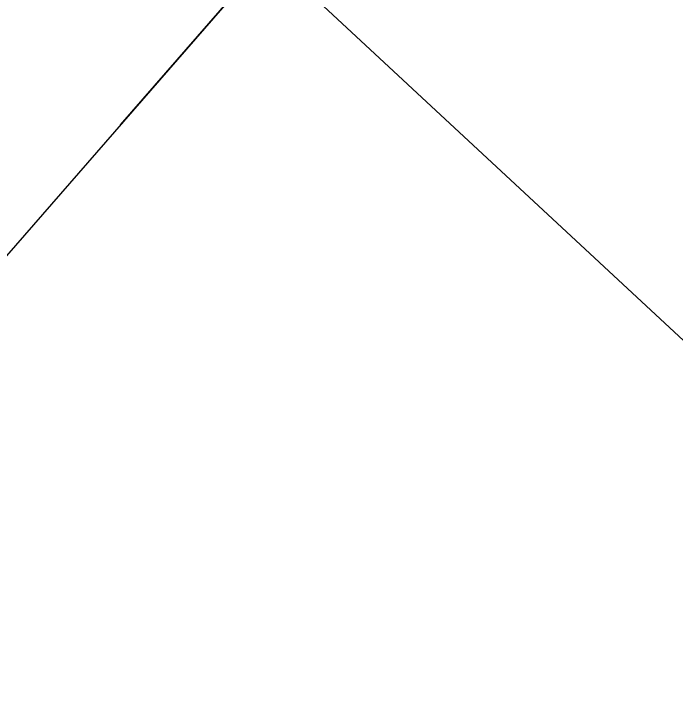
# Model space of a CAD drawing. Extents: x 390844 to 396105, y 6060704 to 6064255.
# Drawn here: x 393796.13 to 393811.12, y 6062577.09 to 6062592.65 of the extents above; entities that cross this region are included whole.
import ezdxf

# ---------------------------------------------------------------- set-up
doc = ezdxf.new("R2010")
doc.units = 0
doc.header["$LTSCALE"] = 5
doc.linetypes.add('foc-ACCESSROAD', pattern=[3.75, 2.5, -1.25])
for name, color, linetype in [('F-AR', 190, 'foc-ACCESSROAD'), ('F-RW', 190, 'Continuous'), ('F-WS', 190, 'foc-ACCESSROAD')]:
    doc.layers.add(name, color=color, linetype=linetype)

msp = doc.modelspace()

# ---------------------------------------------------------------- linework, layer by layer
at = {"layer": 'F-AR', "flags": 128}
msp.add_lwpolyline([(393644.774, 6062406.247), (393519.39, 6062336.003), (393465.103, 6062432.89), (393469.48, 6062435.34), (393482.543, 6062442.664), (393486.875, 6062434.933), (393517.29, 6062380.658), (393544.505, 6062372.989), (393648.186, 6062431.074), (393750.618, 6062488.451), (393756.373, 6062508.861), (393734.786, 6062547.405), (393787.229, 6062607.606), (393800.367, 6062622.688), (393810.221, 6062634), (393816.79, 6062641.541), (393824.029, 6062634.82), (393831.448, 6062627.93), (393824.252, 6062619.63), (393814.52, 6062608.473), (393802.12, 6062594.245), (393759.109, 6062544.89), (393790.911, 6062488.106), (393687.369, 6062430.118), (393644.774, 6062406.247)], close=True, dxfattribs=at)
at = {"layer": 'F-RW', "flags": 128}
msp.add_lwpolyline([(394239.297, 6062683.752), (394173.904, 6062685.317), (394002.687, 6062689.414), (393926.86, 6062602.526), (393917.117, 6062591.121), (393910.625, 6062583.523), (393897.596, 6062568.27), (393891.144, 6062560.717), (393869.071, 6062534.879), (393811.725, 6062584.858), (393564.541, 6062814.392), (393044.293, 6063295.928), (392765.26, 6063554.076)], dxfattribs=at)
at = {"layer": 'F-WS', "flags": 128}
msp.add_lwpolyline([(393835.128, 6062610.871), (393902.691, 6062551.987), (393871.491, 6062516.277), (393823.258, 6062489.053), (393759.109, 6062544.89), (393824.896, 6062620.373), (393835.128, 6062610.871)], close=True, dxfattribs=at)

doc.saveas('drawing.dxf')
